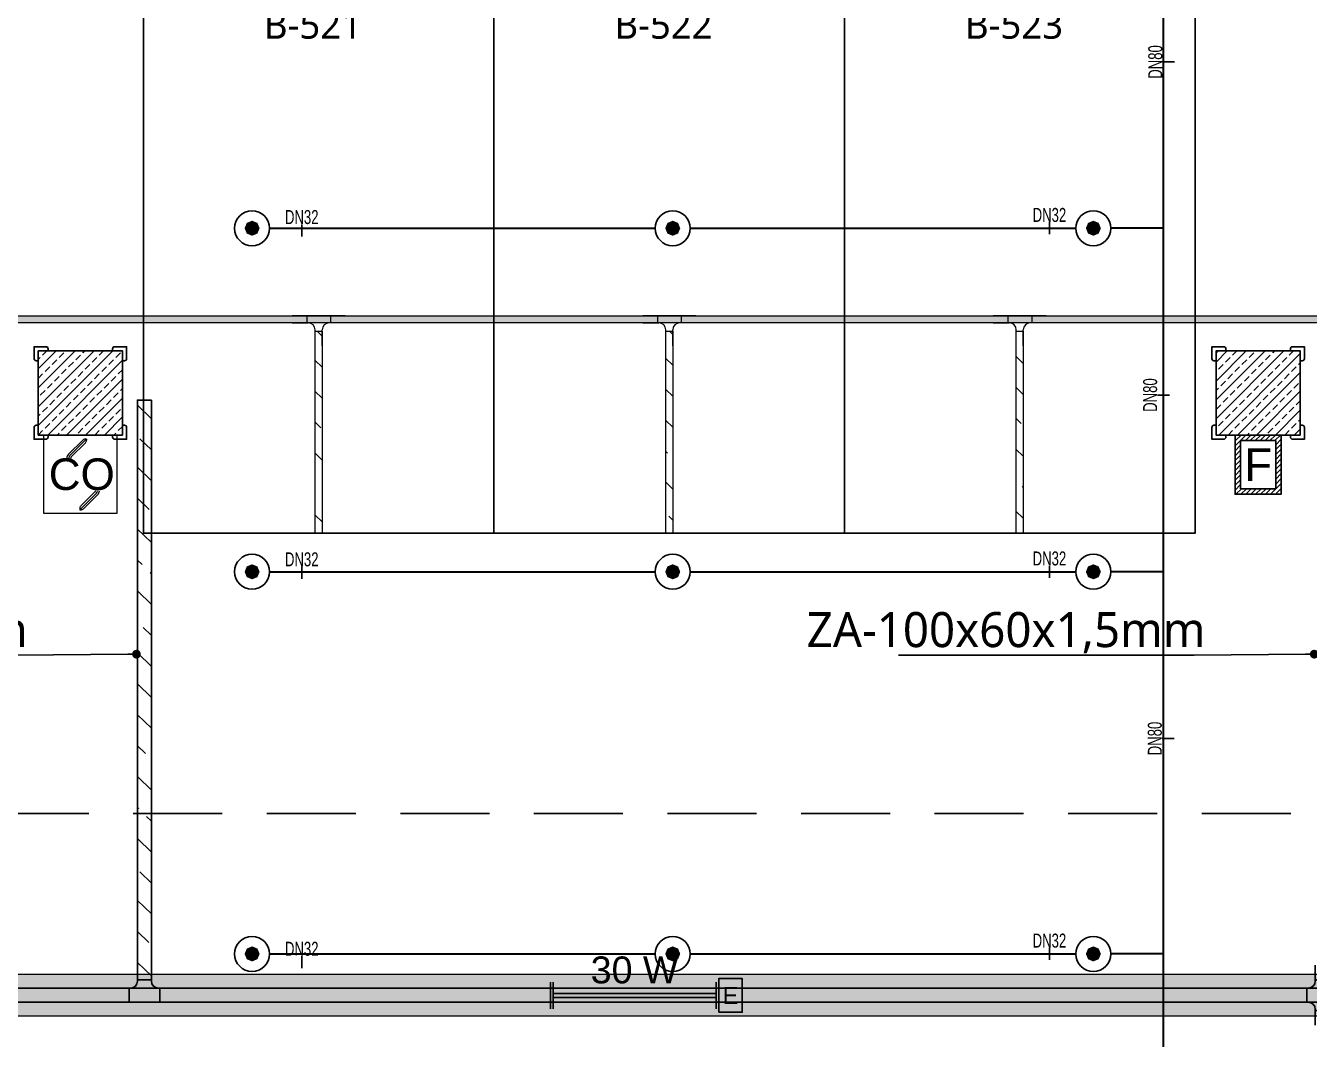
# Model space of a CAD drawing. Header units: millimetres. Extents: x -379292 to 1221486, y 92049 to 447512.
# Drawn here: x -209745 to -200590, y 156209 to 163438 of the extents above; entities that cross this region are included whole.
import ezdxf
from ezdxf import colors
from ezdxf.entities.mleader import LeaderData, LeaderLine
from ezdxf.enums import TextEntityAlignment as Align
from ezdxf.math import Vec2, Vec3

# ---------------------------------------------------------------- set-up
doc = ezdxf.new("R2010")
doc.units = ezdxf.units.MM
doc.linetypes.add('HIDDEN', pattern=[9.525, 6.35, -3.175])
for name, color, linetype in [('-M-YNGN-BORUID', 7, 'Continuous'), ('-M-YNGN-BORUUZUN', 7, 'Continuous'), ('-M-YNGN-BORUYUK', 7, 'Continuous'), ('-M-YNGN-SPR-YUK', 7, 'Continuous'), ('-M-YNGN-ZON5-CAP-', 7, 'Continuous'), ('-M-YNGN-ZON5-SPR-', 7, 'Continuous'), ('05_HATCH CONCRETE', 141, 'Continuous'), ('05_SYMBOL', 2, 'Continuous'), ('08_FIRE ALARM BUTTON', 4, 'Continuous'), ('08_LAMP', 4, 'Continuous'), ('202-A-Y-MahalAd', 141, 'Continuous'), ('E_CT_ZA', 6, 'Continuous'), ('EYazı', 7, 'Continuous')]:
    doc.layers.add(name, color=color, linetype=linetype)
doc.layers.add('-M-YNGN-SPR-CAPCIZGI', color=188, linetype='Continuous', plot=False)
for name, color, linetype, lineweight in [('-M-YNGN-ZON5', 11, 'SP', 30), ('08_DEDECTOR', 3, 'Continuous', 9), ('E_CT_KA', 4, 'Continuous', 9), ('E_CT_KIRMIZI', 1, 'Continuous', 9)]:
    doc.layers.add(name, color=color, linetype=linetype, lineweight=lineweight)
doc.styles.add('CIZGI', font='tahoma.ttf', dxfattribs={"width": 0.8, "oblique": 20})
doc.styles.add('HCAD', font='HCAD.SHX', dxfattribs={"width": 0.8, "height": 0.2})
doc.styles.add('PIPESIZE', font='hcad.shx', dxfattribs={"width": 0.8})
doc.styles.add('SPR-NOT', font='romans.shx')
doc.styles.get("Standard").update_dxf_attribs({"font": 'segoeuil.ttf'})
doc.styles.add('YAZI-2', font='arial.ttf', dxfattribs={"height": 2})
doc.styles.add('YAZI-2.5', font='arial.ttf', dxfattribs={"height": 2.5})
doc.styles.add('YAZI-3', font='arial.ttf', dxfattribs={"height": 3})
doc.linetypes.add('SP', pattern='A,2,-0.1,["SP",CIZGI,S=0.14,R=0.2,X=0,Y=-0.07],-0.255', length=2.355)
pattern_1 = [(225, (905000, -3e-07), (67.351921, -67.351921), []), (225, (904932.65, -3e-07), (67.351921, -67.351921), [47.625, -23.8125])]

# ---------------------------------------------------------------- blocks, each defined once
blk = doc.blocks.new('202_Vida')
at = {"color": 0, "linetype": 'ByBlock', "ltscale": 0.2}
for points in [[(0.96, 0), (-0.96, 0)], [(0, 0.96), (0, -0.96)]]:
    blk.add_lwpolyline(points, dxfattribs=at)
at = {"color": 0, "linetype": 'ByBlock'}
for radius in [0.42, 0.23, 0.155]:
    blk.add_circle((0, 0), radius, dxfattribs=at)
blk = doc.blocks.new('202_Stoper')
at = {"color": 0, "linetype": 'ByBlock'}
for points in [[(-750, -30), (-750, -75), (-900, -75), (-900, 75), (-750, 75), (-750, 30)], [(750, -30), (750, -75), (900, -75), (900, 75), (750, 75), (750, 30)]]:
    blk.add_lwpolyline(points, dxfattribs=at)
blk.add_lwpolyline([(825, -30, 1), (825, 30), (-825, 30, 1), (-825, -30)], format="xyb", close=True, dxfattribs=at)
at = {"color": 0, "linetype": 'ByBlock', "yscale": 10, "zscale": 10, "rotation": 180}
for p, xscale in [((-877, 53), -10), ((-772, 53), 10), ((772, 53), -10), ((877, 53), 10)]:
    blk.add_blockref('202_Vida', p, dxfattribs=dict(at, xscale=xscale))
at = {"color": 0, "linetype": 'ByBlock', "yscale": 10, "zscale": 10}
for p, xscale in [((-877, -52), 10), ((-772, -52), -10), ((772, -52), 10), ((877, -52), -10)]:
    blk.add_blockref('202_Vida', p, dxfattribs=dict(at, xscale=xscale))
blk = doc.blocks.new('202_Mahalblok')
at = {"color": 0, "linetype": 'ByBlock', "flags": 128}
blk.add_lwpolyline([(0, 0), (0, 5000), (2500, 5000), (2500, 0)], close=True, dxfattribs=at)
at = {"color": 252}
blk.add_blockref('202_Stoper', (1250, 750), dxfattribs=at)
at = {"color": 0, "linetype": 'ByBlock', "ltscale": 25}
blk.add_attdef('MAHALNO', text='', height=200, dxfattribs=at).set_placement((1208.7, 1390), align=Align.BOTTOM_CENTER)
blk = doc.blocks.new('bariyer')
at = {"color": 8, "ltscale": 25}
blk.add_lwpolyline([(0, -70), (15, -70, 0.414214), (30, -55), (30, 30), (-55, 30, 0.414214), (-70, 15), (-70, 0), (0, 0)], format="xyb", close=True, dxfattribs=at)
blk = doc.blocks.new('OtoParkBodrumKatMimari')
at = {"layer": '05_HATCH CONCRETE'}
h = blk.add_hatch(dxfattribs=at)
h.set_pattern_fill('ANSI33', color=8, scale=15, angle=180, style=0)
h.set_pattern_definition(pattern_1)
h.paths.add_polyline_path([(37300, 60300), (36700, 60300), (36700, 59700), (37300, 59700)])
h = blk.add_hatch(dxfattribs=at)
h.set_pattern_fill('ANSI33', color=8, scale=15, angle=180, style=0)
h.set_pattern_definition(pattern_1)
h.paths.add_polyline_path([(45700, 60300), (45100, 60300), (45100, 59700), (45700, 59700)])
at = {"color": 5}
for points in [[(37300, 60300), (36700, 60300), (36700, 59700), (37300, 59700)], [(45700, 60300), (45100, 60300), (45100, 59700), (45700, 59700)]]:
    blk.add_lwpolyline(points, close=True, dxfattribs=at)
at = {"layer": '05_SYMBOL', "color": 252, "linetype": 'HIDDEN', "ltscale": 100}
blk.add_lwpolyline([(128500, 57000), (19400, 57000)], dxfattribs=at)
at = {"layer": '05_SYMBOL', "color": 8, "xscale": -1}
for p in [(36700, 60300), (45100, 60300)]:
    blk.add_blockref('bariyer', p, dxfattribs=at)
at = {"layer": '05_SYMBOL', "color": 8}
for p in [(37300, 60300), (45700, 60300)]:
    blk.add_blockref('bariyer', p, dxfattribs=at)
at = {"layer": '05_SYMBOL', "color": 8, "rotation": 180}
for p in [(36700, 59700), (45100, 59700)]:
    blk.add_blockref('bariyer', p, dxfattribs=at)
at = {"layer": '05_SYMBOL', "color": 8, "xscale": -1, "rotation": 180}
for p in [(37300, 59700), (45700, 59700)]:
    blk.add_blockref('bariyer', p, dxfattribs=at)
at = {"layer": '202-A-Y-MahalAd', "color": 8, "ltscale": 25}
ref = blk.add_blockref('202_Mahalblok', (37450, 64000), dxfattribs=dict(at, xscale=-1, rotation=180))
ref.add_attrib('MAHALNO', 'B-521', dxfattribs={"layer": '0', "color": 0, "linetype": 'ByBlock', "ltscale": 25, "height": 200}).set_placement((38658.7, 62466.6), align=Align.BOTTOM_CENTER)
ref = blk.add_blockref('202_Mahalblok', (39950, 64000), dxfattribs=dict(at, xscale=-1, rotation=180))
ref.add_attrib('MAHALNO', 'B-522', dxfattribs={"layer": '0', "color": 0, "linetype": 'ByBlock', "ltscale": 25, "height": 200}).set_placement((41158.7, 62466.6), align=Align.BOTTOM_CENTER)
ref = blk.add_blockref('202_Mahalblok', (42450, 64000), dxfattribs=dict(at, xscale=-1, rotation=180))
ref.add_attrib('MAHALNO', 'B-523', dxfattribs={"layer": '0', "color": 0, "linetype": 'ByBlock', "ltscale": 25, "height": 200}).set_placement((43658.7, 62466.6), align=Align.BOTTOM_CENTER)
blk = doc.blocks.new('SPRKL100')
at = {"layer": '-M-YNGN-SPR-CAPCIZGI'}
blk.add_line((0, 0.431), (0, -0.431), dxfattribs=at)
at = {"layer": '-M-YNGN-BORUID', "color": 0, "style": 'HCAD', "width": 0.8, "flags": 1}
blk.add_attdef('DIC', text='', height=0.4, dxfattribs=at).set_placement((0, -1.693), align=Align.CENTER)
at = {"layer": '-M-YNGN-BORUUZUN', "color": 0, "style": 'HCAD', "width": 0.7}
blk.add_attdef('BOY', text='', height=0.8, dxfattribs=at).set_placement((0, -1.08), align=Align.CENTER)
at = {"layer": '-M-YNGN-BORUYUK', "color": 6, "style": 'PIPESIZE', "width": 0.8}
blk.add_attdef('YUK', text='', height=0.5, dxfattribs=at).set_placement((0, 1.866), align=Align.CENTER)
at = {"color": 0, "style": 'PIPESIZE', "width": 0.7}
blk.add_attdef('CAP', text='', height=1, dxfattribs=at).set_placement((0, 0.45), align=Align.CENTER)
blk = doc.blocks.new('SP-C-UP-12')
at = {"ltscale": 10}
blk.add_line((0, 0), (0, 0), dxfattribs=at)
at = {"color": 1, "linetype": 'Continuous'}
blk.add_circle((0, 0), 12.5, dxfattribs=at)
at = {"ltscale": 10}
for points in [[(-5.37, 0), (-3.8, 3.8), (-3.8, -3.8), (0, 5.37)], [(-3.8, -3.8), (0, 5.37), (0, -5.37), (3.8, 3.8)], [(0, -5.37), (3.8, 3.8), (3.8, -3.8), (5.37, 0)]]:
    blk.add_solid(points, dxfattribs=at)
at = {"layer": '-M-YNGN-SPR-YUK', "style": 'SPR-NOT', "width": 0.5, "flags": 9}
for tag, p in [('YUK', (0, 17.77)), ('CAP', (0, 14.42)), ('TIP', (0.2, 10.78))]:
    blk.add_attdef(tag, text='', height=2.5, dxfattribs=at).set_placement(p, align=Align.MIDDLE_CENTER)
blk = doc.blocks.new('A$C69E8C7F8')
at = {"layer": '-M-YNGN-ZON5', "ltscale": 500}
for p, q in [((-4573.81, 3381.86), (-4573.81, 6570.1)), ((-5211.31, 6026.86), (-4936.31, 6026.86)), ((-4911.31, 6026.86), (-4636.31, 6026.86)), ((-4573.81, 6026.86), (-4611.31, 6026.86)), ((-5211.31, 5781.86), (-4936.31, 5781.86)), ((-4911.31, 5781.86), (-4636.31, 5781.86)), ((-4573.81, 5781.86), (-4611.31, 5781.86)), ((-5211.31, 5509.36), (-4936.31, 5509.36)), ((-4911.31, 5509.36), (-4636.31, 5509.36)), ((-4573.81, 5509.36), (-4611.31, 5509.36))]:
    blk.add_line(p, q, dxfattribs=at)
at = {"layer": '-M-YNGN-ZON5-CAP-'}
ref = blk.add_blockref('SPRKL100', (-4570.16, 6145.43), dxfattribs=dict(at, xscale=10.00000000000001, yscale=10.00000000000001, zscale=10.00000000000001, rotation=90))
ref.add_attrib('CAP', 'DN80', dxfattribs={"layer": '0', "color": 0, "height": 10, "rotation": 90, "style": 'PIPESIZE', "width": 0.7}).set_placement((-4574.66, 6145.43), align=Align.CENTER)
ref = blk.add_blockref('SPRKL100', (-5188.42, 6025.33), dxfattribs=dict(at, xscale=10, yscale=10, zscale=10))
ref.add_attrib('CAP', 'DN32', dxfattribs={"layer": '0', "color": 0, "height": 10, "style": 'PIPESIZE', "width": 0.7}).set_placement((-5188.42, 6029.83), align=Align.CENTER)
ref = blk.add_blockref('SPRKL100', (-4655.16, 6026.86), dxfattribs=dict(at, xscale=10, yscale=10, zscale=10))
ref.add_attrib('CAP', 'DN32', dxfattribs={"layer": '0', "color": 0, "height": 10, "style": 'PIPESIZE', "width": 0.7}).set_placement((-4655.16, 6031.36), align=Align.CENTER)
ref = blk.add_blockref('SPRKL100', (-4573.86, 5907.9), dxfattribs=dict(at, xscale=10.00000000000001, yscale=10.00000000000001, zscale=10.00000000000001, rotation=90))
ref.add_attrib('CAP', 'DN80', dxfattribs={"layer": '0', "color": 0, "height": 10, "rotation": 90, "style": 'PIPESIZE', "width": 0.7}).set_placement((-4578.36, 5907.9), align=Align.CENTER)
ref = blk.add_blockref('SPRKL100', (-5188.42, 5781.24), dxfattribs=dict(at, xscale=10, yscale=10, zscale=10))
ref.add_attrib('CAP', 'DN32', dxfattribs={"layer": '0', "color": 0, "height": 10, "style": 'PIPESIZE', "width": 0.7}).set_placement((-5188.42, 5785.74), align=Align.CENTER)
ref = blk.add_blockref('SPRKL100', (-4655.16, 5781.86), dxfattribs=dict(at, xscale=10, yscale=10, zscale=10))
ref.add_attrib('CAP', 'DN32', dxfattribs={"layer": '0', "color": 0, "height": 10, "style": 'PIPESIZE', "width": 0.7}).set_placement((-4655.16, 5786.36), align=Align.CENTER)
ref = blk.add_blockref('SPRKL100', (-4570.53, 5662.96), dxfattribs=dict(at, xscale=10.00000000000001, yscale=10.00000000000001, zscale=10.00000000000001, rotation=90))
ref.add_attrib('CAP', 'DN80', dxfattribs={"layer": '0', "color": 0, "height": 10, "rotation": 90, "style": 'PIPESIZE', "width": 0.7}).set_placement((-4575.03, 5662.96), align=Align.CENTER)
ref = blk.add_blockref('SPRKL100', (-4655.16, 5509.36), dxfattribs=dict(at, xscale=10, yscale=10, zscale=10))
ref.add_attrib('CAP', 'DN32', dxfattribs={"layer": '0', "color": 0, "height": 10, "style": 'PIPESIZE', "width": 0.7}).set_placement((-4655.16, 5513.86), align=Align.CENTER)
ref = blk.add_blockref('SPRKL100', (-5188.42, 5503.51), dxfattribs=dict(at, xscale=10, yscale=10, zscale=10))
ref.add_attrib('CAP', 'DN32', dxfattribs={"layer": '0', "color": 0, "height": 10, "style": 'PIPESIZE', "width": 0.7}).set_placement((-5188.42, 5508.01), align=Align.CENTER)
at = {"layer": '-M-YNGN-ZON5-SPR-', "ltscale": 25}
for p in [(-5223.81, 6026.86), (-4923.81, 6026.86), (-4623.81, 6026.86), (-5223.81, 5781.86), (-4923.81, 5781.86), (-4623.81, 5781.86), (-5223.81, 5509.36), (-4923.81, 5509.36), (-4623.81, 5509.36)]:
    blk.add_blockref('SP-C-UP-12', p, dxfattribs=at)
blk = doc.blocks.new('*U733')
h = blk.add_hatch()
h.set_pattern_fill('ANSI33', color=0, scale=50, angle=1, style=0)
h.paths.add_polyline_path([(-53157.2, 50), (112.8, 50), (112.8, 0), (-53157.2, 0)])
at = {"color": 0}
blk.add_lwpolyline([(-53157.2, 50), (112.8, 50), (112.8, 0), (-53157.2, 0)], close=True, dxfattribs=at)
at = {"ltscale": 25, "flags": 1}
for tag, p in [('YUKSEKLIK', (-228.6, -148.7)), ('KALINLIK', (-228.6, -213.3))]:
    blk.add_attdef(tag, p, '', height=50, dxfattribs=at)
blk = doc.blocks.new('*U941')
h = blk.add_hatch()
h.set_pattern_fill('ANSI33', color=0, scale=50, angle=1, style=0)
h.paths.add_polyline_path([(-3889.1, 100), (245, 100), (245, 0), (-3889.1, 0)])
at = {"color": 0}
blk.add_lwpolyline([(-3889.1, 100), (245, 100), (245, 0), (-3889.1, 0)], close=True, dxfattribs=at)
at = {"ltscale": 25, "flags": 1}
for tag, p in [('YUKSEKLIK', (-228.6, -148.7)), ('KALINLIK', (-228.6, -213.3))]:
    blk.add_attdef(tag, p, '', height=50, dxfattribs=at)
blk = doc.blocks.new('*U429')
at = {"color": 0}
for p, q in [((264, 264), (-164, 264)), ((-60, 264), (-60, 164)), ((0, 264), (264, 264)), ((160, 264), (160, 164)), ((-164, 164), (-50, 164)), ((0, 0), (0, 114)), ((0, 104), (100, 104)), ((100, 0), (100, 114)), ((264, 164), (150, 164))]:
    blk.add_line(p, q, dxfattribs=at)
for centre, start, end in [((-50, 114), 0, 90), ((150, 114), 90, 180)]:
    blk.add_arc(centre, 50, start, end, dxfattribs=at)
blk = doc.blocks.new('*U431')
at = {"color": 0}
for p, q in [((0, 428), (0, 314)), ((100, 428), (100, 314)), ((0, 324), (100, 324)), ((-164, 264), (-50, 264)), ((-60, 264), (-60, 164)), ((264, 264), (150, 264)), ((160, 264), (160, 164)), ((-164, 164), (-50, 164)), ((0, 0), (0, 114)), ((0, 104), (100, 104)), ((100, 0), (100, 114)), ((264, 164), (150, 164))]:
    blk.add_line(p, q, dxfattribs=at)
for centre, start, end in [((-50, 314), 270, 0), ((150, 314), 180, 270), ((-50, 114), 0, 90), ((150, 114), 90, 180)]:
    blk.add_arc(centre, 50, start, end, dxfattribs=at)
blk = doc.blocks.new('_DOT')
at = {"color": 0, "linetype": 'ByBlock'}
blk.add_line((-0.5, 0), (-1, 0), dxfattribs=at)
at = {"color": 0, "linetype": 'ByBlock', "const_width": 0.5}
blk.add_lwpolyline([(-0.25, 0, 1), (0.25, 0, 1)], format="xyb", close=True, dxfattribs=at)
blk = doc.blocks.new('40 W SIVA ÜSTÜ ETANJ LED E 50')
at = {"layer": '08_LAMP'}
for p, q in [((-625, -100), (-625, 100)), ((-605, -100), (-605, 100)), ((605, -100), (605, 100)), ((625, -100), (625, 100)), ((-605, 15), (605, 15)), ((-605, -15), (605, -15))]:
    blk.add_line(p, q, dxfattribs=at)
blk.add_lwpolyline([(625, -125), (800, -125), (800, 125), (625, 125)], close=True, dxfattribs=at)
at = {"layer": '08_LAMP', "color": 2, "style": 'YAZI-2'}
blk.add_text('30 W', height=200, dxfattribs=at).set_placement((0, 90), align=Align.CENTER)
blk.add_text('E', height=125, dxfattribs=at).set_placement((712.5, 0), align=Align.MIDDLE)
blk = doc.blocks.new('CO 250')
at = {"layer": '08_DEDECTOR'}
for p, q in [((17, 242.9), (-84.1, 141.8)), ((44.7, 251), (-74.3, 132)), ((36.6, 223.3), (-64.5, 122.2)), ((44.7, 249.8), (44.7, 242.9)), ((114.1, -136), (-4.8, -255)), ((104.4, -126.2), (3.3, -227.3)), ((123.9, -145.8), (22.9, -246.9)), ((-4.8, -246.9), (-4.8, -255)), ((-4.8, -255), (3.3, -255))]:
    blk.add_line(p, q, dxfattribs=at)
at = {"layer": '08_DEDECTOR', "ltscale": 25}
blk.add_lwpolyline([(-262.5, 278.4), (-262.5, -278.4), (262.5, -278.4), (262.5, 278.4)], close=True, dxfattribs=at)
at = {"layer": '08_DEDECTOR'}
for centre, radius, start, end in [((36.6, 223.3), 27.7, 72.96875, 135), ((17, 242.9), 27.7, 315, 0), ((-54.7, 112.4), 41.6, 135, 180), ((-54.7, 112.4), 27.7, 135, 180), ((-54.7, 112.4), 13.9, 135, 180), ((94.6, -116.4), 13.9, 315, 350.41117), ((94.6, -116.4), 27.7, 315, 355.2224), ((94.6, -116.4), 41.6, 315, 356.81699), ((22.9, -246.9), 27.7, 135, 180), ((3.3, -227.3), 27.7, 270, 315)]:
    blk.add_arc(centre, radius, start, end, dxfattribs=at)
at = {"layer": '08_DEDECTOR', "color": 3, "style": 'YAZI-3'}
blk.add_text('CO', height=225, dxfattribs=at).set_placement((-225.5, -113.1))
blk = doc.blocks.new('YIB ORT')
at = {"layer": '08_FIRE ALARM BUTTON'}
h = blk.add_hatch(dxfattribs=at)
h.set_pattern_fill('ANSI31', color=1, scale=3.125)
h.paths.add_polyline_path([(65.625, 168.75), (-65.625, 168.75), (-65.625, 84.375), (-50, 84.375), (-50, 153.125), (50, 153.125), (50, 15.625), (-50, 15.625), (-50, 84.375), (-65.625, 84.375), (-65.625, 0), (65.625, 0)])
for points in [[(-65.625, 168.75), (-65.625, 0), (65.625, 0), (65.625, 168.75)], [(-50, 153.125), (-50, 15.625), (50, 15.625), (50, 153.125)]]:
    blk.add_lwpolyline(points, close=True, dxfattribs=at)
at = {"layer": '08_FIRE ALARM BUTTON', "color": 3, "style": 'YAZI-2.5'}
blk.add_text('F', height=93.75, dxfattribs=at).set_placement((0, 84.375), align=Align.MIDDLE_CENTER)
blk = doc.blocks.new('*U655')
h = blk.add_hatch()
h.set_pattern_fill('ANSI33', color=0, scale=50, angle=1, style=0)
h.paths.add_polyline_path([(-115024.3, 100), (-249.3, 100), (-249.3, 0), (-115024.3, 0)])
at = {"color": 0}
blk.add_lwpolyline([(-115024.3, 100), (-249.3, 100), (-249.3, 0), (-115024.3, 0)], close=True, dxfattribs=at)
at = {"ltscale": 25, "flags": 1}
for tag, p in [('YUKSEKLIK', (-228.6, -148.7)), ('KALINLIK', (-228.6, -213.3))]:
    blk.add_attdef(tag, p, '', height=50, dxfattribs=at)
blk = doc.blocks.new('*U722')
h = blk.add_hatch()
h.set_pattern_fill('ANSI33', color=0, scale=50, angle=1, style=0)
h.paths.add_polyline_path([(-115264.3, 300), (-889.1, 300), (-889.1, 0), (-115264.3, 0)])
at = {"color": 0}
blk.add_lwpolyline([(-115264.3, 300), (-889.1, 300), (-889.1, 0), (-115264.3, 0)], close=True, dxfattribs=at)
at = {"ltscale": 25, "flags": 1}
for tag, p in [('YUKSEKLIK', (-228.6, -148.7)), ('KALINLIK', (-228.6, -213.3))]:
    blk.add_attdef(tag, p, '', height=50, dxfattribs=at)
blk = doc.blocks.new('*U1011')
h = blk.add_hatch()
h.set_pattern_fill('ANSI33', color=0, scale=50, angle=1, style=0)
h.paths.add_polyline_path([(-2092.9, 50), (-652.9, 50), (-652.9, 0), (-2092.9, 0)])
at = {"color": 0}
blk.add_lwpolyline([(-2092.9, 50), (-652.9, 50), (-652.9, 0), (-2092.9, 0)], close=True, dxfattribs=at)
at = {"ltscale": 25, "flags": 1}
for tag, p in [('YUKSEKLIK', (-228.6, -148.7)), ('KALINLIK', (-228.6, -213.3))]:
    blk.add_attdef(tag, p, '', height=50, dxfattribs=at)
blk = doc.blocks.new('*U1012')
at = {"color": 0}
for p, q in [((214, 214), (-164, 214)), ((-60, 214), (-60, 164)), ((0, 214), (214, 214)), ((110, 214), (110, 164)), ((-164, 164), (-50, 164)), ((0, 0), (0, 114)), ((0, 104), (50, 104)), ((50, 0), (50, 114)), ((214, 164), (100, 164))]:
    blk.add_line(p, q, dxfattribs=at)
for centre, start, end in [((-50, 114), 0, 90), ((100, 114), 90, 180)]:
    blk.add_arc(centre, 50, start, end, dxfattribs=at)

msp = doc.modelspace()

# ---------------------------------------------------------------- block references
at = {"color": 8}
msp.add_blockref('OtoParkBodrumKatMimari', (-246354.8, 100818.8), dxfattribs=at)

# ---------------------------------------------------------------- next in the draw order: block references
at = {"layer": '-M-YNGN-ZON5', "ltscale": 25, "xscale": 10, "yscale": 10, "zscale": 10}
msp.add_blockref('A$C69E8C7F8', (-155891.8, 101725.1), dxfattribs=at)
at = {"layer": '08_DEDECTOR'}
msp.add_blockref('CO 250', (-209354.8, 160240.3), dxfattribs=at)
at = {"layer": '08_DEDECTOR', "xscale": 2.5, "yscale": 2.5, "zscale": 2.5}
msp.add_blockref('YIB ORT', (-200954.8, 160096.9), dxfattribs=at)
at = {"layer": '08_LAMP', "xscale": 0.96, "yscale": 0.96, "zscale": 0.96}
msp.add_blockref('40 W SIVA ÜSTÜ ETANJ LED E 50', (-205402.1, 156522.1), dxfattribs=at)
at = {"layer": 'E_CT_KA', "rotation": 180}
msp.add_blockref('*U722', (-230494.1, 156674.6), dxfattribs=at)
at = {"layer": 'E_CT_KIRMIZI', "color": 1}
for name, p, rotation in [('*U733', (-229692.1, 161368.8), 180), ('*U1011', (-207629.8, 161911.7), 90.00000000000006), ('*U1011', (-205129.8, 161911.7), 90.00000000000006), ('*U1011', (-202629.8, 161911.7), 90.00000000000006)]:
    msp.add_blockref(name, p, dxfattribs=dict(at, rotation=rotation))
at = {"layer": 'E_CT_KIRMIZI', "color": 2}
for p in [(-207679.8, 161154.8), (-205179.8, 161154.8), (-202679.8, 161154.8)]:
    msp.add_blockref('*U1012', p, dxfattribs=at)
at = {"layer": 'E_CT_ZA', "color": 112}
for name, p, rotation in [('*U941', (-208947.8, 156879.6), 270), ('*U655', (-230054.1, 156574.6), 180)]:
    msp.add_blockref(name, p, dxfattribs=dict(at, rotation=rotation))
at = {"layer": 'E_CT_ZA', "color": 2, "xscale": -1, "rotation": 180}
for name, p in [('*U429', (-208947.8, 156738.6)), ('*U431', (-200547.8, 156738.6))]:
    msp.add_blockref(name, p, dxfattribs=at)

# ---------------------------------------------------------------- next in the draw order: leaders
at = {"layer": 'EYazı', "color": 7}
ml = msp.add_multileader_mtext('Standard', dxfattribs=at)
ml.set_content('ZA-100x60x1,5mm', color=7)
ml.set_leader_properties(color=1)
ml.set_arrow_properties(name='DOT')
ml.build(insert=Vec2(0, 0))
ml.multileader.update_dxf_attribs({"text_left_attachment_type": 6, "text_right_attachment_type": 6, "dogleg_length": 50, "arrow_head_size": 62.5})
ctx = ml.context
ctx.base_point, ctx.char_height, ctx.arrow_head_size, ctx.landing_gap_size, ctx.plane_origin = Vec3(-212599.1, 158949.5), 250, 62.5, 25, Vec3(-210406.9, 158905.8)
ctx.left_attachment, ctx.right_attachment = 6, 6
notes = []
notes.append((ctx, [(0, (1, 1, 0), (-209812.1, 158949.5), (-1, 0), 62.5, [(0, [(-208954.8, 158956.2)], 0, [])])]))
ctx.mtext.insert, ctx.mtext.width, ctx.mtext.defined_height, ctx.mtext.line_spacing_style, ctx.mtext.flow_direction = Vec3(-212574.1, 159256.2), 2000, 439.9, 2, 5
ml = msp.add_multileader_mtext('Standard', dxfattribs=at)
ml.set_content('ZA-100x60x1,5mm', color=7)
ml.set_leader_properties(color=1)
ml.set_arrow_properties(name='DOT')
ml.build(insert=Vec2(0, 0))
ml.multileader.update_dxf_attribs({"text_left_attachment_type": 6, "text_right_attachment_type": 6, "dogleg_length": 50, "arrow_head_size": 62.5})
ctx = ml.context
ctx.base_point, ctx.char_height, ctx.arrow_head_size, ctx.landing_gap_size, ctx.plane_origin = Vec3(-204199.1, 158949.5), 250, 62.5, 25, Vec3(-202006.9, 158905.8)
ctx.left_attachment, ctx.right_attachment = 6, 6
notes.append((ctx, [(0, (1, 1, 0), (-201412.1, 158949.5), (-1, 0), 62.5, [(0, [(-200554.8, 158956.2)], 0, [])])]))
ctx.mtext.insert, ctx.mtext.width, ctx.mtext.defined_height, ctx.mtext.line_spacing_style, ctx.mtext.flow_direction = Vec3(-204174.1, 159256.2), 2000, 439.9, 2, 5
for ctx, leaders in notes:
    for number, flags, end, landing, length, lines in leaders:
        leader = LeaderData()
        leader.index, (leader.has_last_leader_line, leader.has_dogleg_vector, leader.attachment_direction) = number, flags
        leader.last_leader_point, leader.dogleg_vector, leader.dogleg_length = Vec3(end), Vec3(landing), length
        for number, points, colour, breaks in lines:
            line = LeaderLine()
            line.index, line.vertices, line.color, line.breaks = number, Vec3.list(points), colors.encode_raw_color(colour), breaks
            leader.lines.append(line)
        ctx.leaders.append(leader)

doc.saveas('drawing.dxf')
